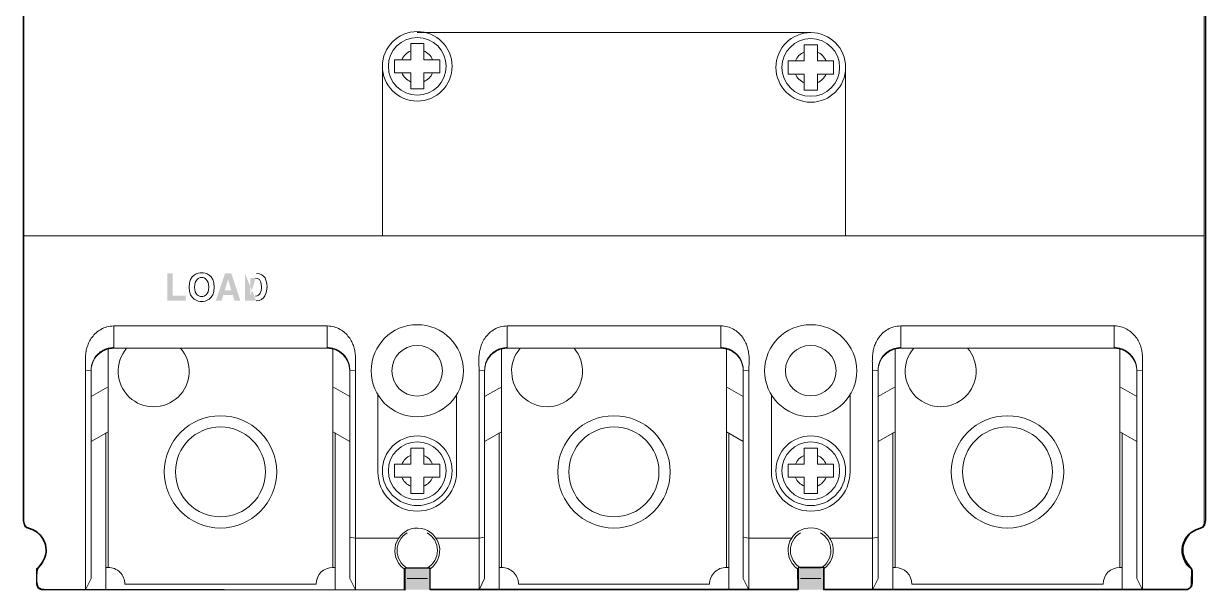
# Model space of a CAD drawing. Header units: millimetres. Extents: x -11 to 1219, y 0 to 1751.
# Drawn here: x 995.2 to 1084.9, y 334.6 to 377.6 of the extents above; entities that cross this region are included whole.
import ezdxf

# ---------------------------------------------------------------- set-up
doc = ezdxf.new("R2010")
doc.units = ezdxf.units.MM
doc.header["$LTSCALE"] = 10
doc.layers.get('0').update_dxf_attribs({"linetype": 'CONTINUOUS'})
doc.layers.add('PDF3_Geometry', color=7, linetype='CONTINUOUS')
doc.layers.add('PDF3_Solid Fills', color=7, linetype='CONTINUOUS')

# ---------------------------------------------------------------- blocks, each defined once
blk = doc.blocks.new('MCCB')
at = {"layer": 'PDF3_Solid Fills', "true_color": 0xffffff, "transparency": 33554559}
h = blk.add_hatch(color=7, dxfattribs=at)
h.paths.add_polyline_path([(0.0015, -3.4427), (0.0015, -3.4586)], flags=0)
h.paths.add_polyline_path([(-0.0114, -3.4721), (-0.6874, -3.4721), (-0.6874, -3.4307), (-0.7357, -3.4307), (-0.7357, -3.4721), (-1.4246, -3.4721), (-1.4246, -3.4321), (-1.4721, -3.4321), (-1.4721, -3.4729), (-2.1481, -3.4721)], flags=0)
h.paths.add_polyline_path([(-2.161, -3.4586), (-2.161, -3.4427)], flags=0)
h.paths.add_polyline_path([(-2.1858, -3.3432), (-2.1858, -0.1286)], flags=0)
h.paths.add_polyline_path([(-2.161, -0.0291), (-2.161, -0.0133)], flags=0)
h.paths.add_polyline_path([(-2.1481, 0.0003), (-1.4721, 0.0011), (-1.4721, -0.0397), (-1.4246, -0.0397), (-1.4246, 0.0003), (-0.7357, 0.0003), (-0.7357, -0.0412), (-0.6874, -0.0412), (-0.6874, 0.0003), (-0.0114, 0.0003)], flags=0)
h.paths.add_polyline_path([(0.0015, -0.0133), (0.0015, -0.0291)], flags=0)
h.paths.add_polyline_path([(0.0263, -0.1286), (0.0263, -3.3432)], flags=0)
at = {"layer": 'PDF3_Solid Fills', "transparency": 33554559}
blk.add_hatch(color=256, dxfattribs=at).paths.add_polyline_path([(-1.9069, -2.9217), (-1.8828, -2.9217), (-1.8828, -2.931), (-1.9171, -2.931), (-1.9171, -2.8798), (-1.9069, -2.8798)])
h = blk.add_hatch(color=256, dxfattribs=at)
h.paths.add_polyline_path([(-1.8155, -2.931), (-1.8262, -2.931), (-1.8088, -2.8798), (-1.7971, -2.8798), (-1.78, -2.931), (-1.791, -2.931), (-1.7942, -2.9205), (-1.8121, -2.9205)], flags=0)
h.paths.add_polyline_path([(-1.8094, -2.9116), (-1.797, -2.9116), (-1.803, -2.8914), (-1.8032, -2.8914)], flags=0)
h = blk.add_hatch(color=256, dxfattribs=at)
h.paths.add_polyline_path([(-1.7715, -2.8798), (-1.75, -2.8798)], flags=0)
h.paths.add_polyline_path([(-1.7504, -2.931), (-1.7715, -2.931), (-1.7715, -2.8798)], flags=0)
h.paths.add_polyline_path([(-1.7615, -2.9222), (-1.7516, -2.9222)], flags=0)
h.paths.add_polyline_path([(-1.7518, -2.8887), (-1.7615, -2.8887), (-1.7615, -2.9222)], flags=0)
at = {"layer": 'PDF3_Geometry', "lineweight": 30}
for points in [[(-2.1858, -3.3432), (-2.1858, -0.1286)], [(0.0263, -0.1286), (0.0263, -3.3432)], [(-2.161, -3.4586), (-2.161, -3.4427)], [(-0.0114, -3.4721), (-0.6874, -3.4721), (-0.6874, -3.4307), (-0.7357, -3.4307), (-0.7357, -3.4721), (-1.4246, -3.4721), (-1.4246, -3.4321), (-1.4721, -3.4321), (-1.4721, -3.4729), (-2.1481, -3.4721)], [(0.0015, -3.4427), (0.0015, -3.4586)]]:
    blk.add_lwpolyline(points, dxfattribs=at)
at = {"layer": 'PDF3_Geometry', "lineweight": 9}
for points in [[(-2.1857, -3.3474), (-2.1857, -0.6629)], [(-0.7124, -2.4287), (-1.449, -2.4287)], [(-1.5143, -2.8096), (-1.5143, -2.4939)], [(-0.6472, -2.8096), (-0.6472, -2.4939)], [(-2.1857, -2.8096), (0.0242, -2.8096)], [(-0.8808, -2.9782), (-0.8808, -3.0201)], [(-2.0278, -3.0215), (-2.0278, -3.4305), (-2.032, -3.4305)], [(-1.6069, -3.4305), (-1.6069, -3.0215)], [(-1.2912, -3.0214), (-1.2912, -3.4305)], [(-0.8703, -3.4305), (-0.8703, -3.0214)], [(-0.5546, -3.0214), (-0.5546, -3.4305)], [(-0.1336, -3.4305), (-0.1336, -3.0214)], [(-1.5648, -3.4726), (-1.5648, -3.0622)], [(-1.3333, -3.4726), (-1.3333, -3.0622)], [(-0.8282, -3.4726), (-0.8282, -3.0622)], [(-0.0916, -3.4726), (-0.0916, -3.0622)], [(-2.0278, -3.1763), (-2.0594, -3.1945)], [(-2.032, -3.4726), (-2.032, -3.1787)], [(-1.5753, -3.1945), (-1.6069, -3.1763)], [(-1.6027, -3.1787), (-1.6027, -3.4726)], [(-1.2912, -3.1763), (-1.3228, -3.1945)], [(-1.2954, -3.4726), (-1.2954, -3.1787)], [(-0.8387, -3.1945), (-0.8703, -3.1763)], [(-0.866, -3.1787), (-0.866, -3.4726)], [(-0.5546, -3.1763), (-0.5861, -3.1945)], [(-0.5588, -3.4726), (-0.5588, -3.1787)], [(-0.102, -3.1945), (-0.1336, -3.1763)], [(-0.1294, -3.1787), (-0.1294, -3.4726)], [(-1.5753, -3.3739), (-1.5648, -3.3756), (-1.484, -3.3756)], [(-1.4141, -3.3756), (-1.3333, -3.3756), (-1.3228, -3.3739)], [(-0.8387, -3.3739), (-0.8282, -3.3756), (-0.7474, -3.3756)], [(-0.6774, -3.3756), (-0.5966, -3.3756), (-0.5861, -3.3739)], [(-2.1615, -3.4621), (-2.1615, -3.4333)], [(-1.4733, -3.4726), (-1.4733, -3.4333)], [(-1.4248, -3.4726), (-1.4248, -3.4333)], [(-2.151, -3.4726), (-1.4733, -3.4726)], [(-1.5753, -3.4515), (-1.5648, -3.4726)], [(-1.468, -3.4515), (-1.4301, -3.4515)], [(-1.4248, -3.4726), (-0.7366, -3.4726)], [(-0.8282, -3.4726), (-0.8387, -3.4515)], [(-0.7313, -3.4515), (-0.6935, -3.4515)], [(-0.0916, -3.4726), (-0.102, -3.4515)]]:
    blk.add_lwpolyline(points, dxfattribs=at)
for points in [[(-0.7366, -3.4726), (-0.737, -3.4333, -0.090366), (-0.7471, -3.4231, -2.416427), (-0.6882, -3.4333), (-0.6882, -3.4726), (-0.0105, -3.4726, 0.411746), (0, -3.4621), (0.0001, -3.4334, -0.658641), (0.0158, -3.3577, 0.358705), (0.0242, -3.3474), (0.0242, -0.6629), (-2.1857, -0.6629)], [(-2.0172, -2.9782, 0.069525), (-2.0299, -2.98, 0.063222), (-2.041, -2.9846, 0.0521), (-2.0503, -2.9912, 0.050907), (-2.0576, -2.9992, 0.047405), (-2.0631, -3.0081)], [(-1.5753, -3.4515), (-1.5753, -3.0622, 0.414194), (-1.6174, -3.0201), (-2.0172, -3.0201), (-2.0172, -2.9782), (-1.6174, -2.9782), (-1.6174, -3.0201)], [(-1.6174, -2.9782, -0.067414), (-1.6046, -2.98, -0.063693), (-1.5935, -2.9846, -0.051812), (-1.5843, -2.9912, -0.039186), (-1.5769, -2.9992, -0.039165), (-1.5715, -3.0082, -0.03675), (-1.5677, -3.0175, -0.034769), (-1.5656, -3.0267, -0.030363), (-1.5645, -3.0357, -0.019733), (-1.5643, -3.0447, -0.003526), (-1.5646, -3.0534, 0.008317), (-1.5648, -3.0622), (-1.5753, -3.0608, 0.047006), (-1.5761, -3.0527, 0.05611), (-1.5785, -3.0448, 0.098264), (-1.5876, -3.0312, 0.048858), (-1.5939, -3.0259, 0.043041), (-1.6013, -3.022, 0.046617), (-1.6092, -3.0196, 0.052522), (-1.6174, -3.0188)], [(-1.304, -3.0258, 0.044246), (-1.3104, -3.0311, 0.044113), (-1.3157, -3.0375, 0.046339), (-1.3196, -3.0448, 0.044902), (-1.3219, -3.0526, 0.05044), (-1.3227, -3.0608), (-1.3333, -3.0622, 0.005952), (-1.3334, -3.0533, -0.004637), (-1.3337, -3.0445, -0.015278), (-1.3334, -3.0356, -0.024227), (-1.3324, -3.0266, -0.036082), (-1.3302, -3.0175, -0.037481), (-1.3266, -3.0083, -0.044109), (-1.3212, -2.9994, -0.047696), (-1.3139, -2.9914, -0.054136), (-1.3047, -2.9847, -0.059861), (-1.2936, -2.98, -0.066747), (-1.2806, -2.9782), (-1.2806, -3.0201), (-0.8808, -3.0201, -0.414551), (-0.8387, -3.0622), (-0.8387, -3.4515)], [(-0.8387, -3.0608), (-0.8282, -3.0622, -0.00825), (-0.828, -3.0533, 0.009282), (-0.8277, -3.0443, 0.019634), (-0.8279, -3.0354, 0.030533), (-0.829, -3.0264, 0.033565), (-0.8312, -3.0172, 0.037561), (-0.8349, -3.0081, 0.041998), (-0.8404, -2.9992, 0.047547), (-0.8478, -2.9911, 0.055886), (-0.8571, -2.9845, 0.059105), (-0.8682, -2.9799, 0.067048), (-0.8808, -2.9782), (-1.2806, -2.9782)], [(-0.1441, -3.0201), (-0.1441, -2.9782), (-0.544, -2.9782, 0.066888), (-0.5569, -2.98, 0.061325), (-0.5681, -2.9847, 0.055598), (-0.5773, -2.9914, 0.047621), (-0.5845, -2.9994, 0.041525), (-0.59, -3.0083, 0.037482), (-0.5936, -3.0175, 0.031772), (-0.5958, -3.0266, 0.024231), (-0.5968, -3.0356, 0.01528), (-0.5971, -3.0445, 0.005809), (-0.5968, -3.0533)], [(-0.102, -3.4515), (-0.102, -3.0622, 0.414193), (-0.1441, -3.0201), (-0.544, -3.0201), (-0.544, -2.9782)], [(-0.1205, -2.9845, 0.060757), (-0.1316, -2.9799, 0.067189), (-0.1441, -2.9782)], [(-0.0911, -3.0443, 0.017286), (-0.0913, -3.0354, 0.031674), (-0.0924, -3.0264, 0.038946), (-0.0946, -3.0172, 0.044419), (-0.0983, -3.0081, 0.043779), (-0.1037, -2.9992, 0.046237), (-0.1112, -2.9911)], [(-2.0667, -3.0171, 0.036123), (-2.0689, -3.0262, 0.026853), (-2.0701, -3.0352, 0.015247), (-2.0703, -3.0442, 0.003624), (-2.0701, -3.0532)], [(-2.0172, -3.0188, 0.052215), (-2.0255, -3.0196, 0.048099), (-2.0333, -3.022, 0.051474), (-2.0406, -3.0258, 0.043443), (-2.047, -3.0311, 0.094984), (-2.0562, -3.0448, 0.046177), (-2.0585, -3.0526, 0.051699), (-2.0593, -3.0608), (-2.0699, -3.0622), (-2.0699, -3.4726), (-2.0594, -3.4515), (-2.0594, -3.0622, -0.414415), (-2.0172, -3.0201)], [(-1.2806, -3.0201, 0.414415), (-1.3228, -3.0622), (-1.3228, -3.4515), (-1.3333, -3.4726)], [(-1.2806, -3.0188, 0.051915), (-1.2888, -3.0196, 0.047733), (-1.2967, -3.022)], [(-0.8395, -3.0527, 0.054897), (-0.8419, -3.0448, 0.049749), (-0.8458, -3.0375, 0.050711), (-0.851, -3.0312, 0.048739), (-0.8573, -3.0259, 0.044291), (-0.8647, -3.022, 0.048421), (-0.8726, -3.0196, 0.052474), (-0.8808, -3.0188)], [(-0.579, -3.0375, 0.050834), (-0.5829, -3.0448, 0.048494), (-0.5853, -3.0526, 0.050455), (-0.5861, -3.0608), (-0.5966, -3.0622), (-0.5966, -3.4726), (-0.5861, -3.4515), (-0.5861, -3.0622, -0.414496), (-0.544, -3.0201)], [(-0.544, -3.0188, 0.052568), (-0.5522, -3.0196, 0.097608), (-0.567, -3.0257, 0.043506), (-0.5738, -3.0311)], [(-0.1023, -3.0566, 0.025515), (-0.1029, -3.0527, 0.048836), (-0.1053, -3.0448, 0.044266), (-0.1092, -3.0375, 0.053539), (-0.1144, -3.0312, 0.053708), (-0.1207, -3.0259, 0.043697), (-0.128, -3.022, 0.047415), (-0.1359, -3.0196, 0.051829), (-0.1441, -3.0188)], [(-0.0914, -3.0533, 0.00825), (-0.0916, -3.0622), (-0.1021, -3.0608)], [(-2.0594, -3.1103), (-2.0331, -3.0952, -0.136261), (-2.0279, -3.0938)], [(-1.6068, -3.0938, -0.134263), (-1.6015, -3.0952), (-1.5753, -3.1103)], [(-1.3228, -3.1103), (-1.2965, -3.0952, -0.133594), (-1.2913, -3.0938)], [(-0.8701, -3.0938, -0.135421), (-0.8649, -3.0952), (-0.8387, -3.1103)], [(-0.5861, -3.1103), (-0.5599, -3.0952, -0.137426), (-0.5546, -3.0938)], [(-0.1335, -3.0938, -0.134582), (-0.1283, -3.0952), (-0.102, -3.1103)], [(-1.3754, -3.1071), (-1.3754, -3.2516, -0.999627), (-1.5227, -3.2516), (-1.5227, -3.1071)], [(-0.6387, -3.1071), (-0.6387, -3.2516, -0.999707), (-0.786, -3.2516), (-0.786, -3.1071)], [(-1.468, -3.3661, 0.576076), (-1.468, -3.4316), (-1.4301, -3.4316, 0.578487), (-1.4302, -3.366)], [(-0.7317, -3.3661, 0.57678), (-0.7313, -3.4316), (-0.6935, -3.4316, 0.578134), (-0.6939, -3.366)], [(-2.0278, -3.4305, -0.414504), (-1.9962, -3.4621), (-1.6384, -3.4621, -0.414191), (-1.6069, -3.4305), (-1.6027, -3.4305)], [(-1.2954, -3.4305), (-1.2912, -3.4305, -0.414266), (-1.2596, -3.4621), (-0.9018, -3.4621, -0.414299), (-0.8703, -3.4305), (-0.866, -3.4305)], [(-0.5588, -3.4305), (-0.5546, -3.4305, -0.414175), (-0.523, -3.4621), (-0.1652, -3.4621, -0.414192), (-0.1336, -3.4305), (-0.1294, -3.4305)]]:
    blk.add_lwpolyline(points, format="xyb", dxfattribs=at)
for points in [[(-1.449, -2.4377, 0.414066), (-1.5031, -2.4918, 0.414066), (-1.449, -2.5459, 0.414012), (-1.3949, -2.4918, 0.414012)], [(-0.7123, -2.4399, 0.414109), (-0.7664, -2.4939, 0.414066), (-0.7123, -2.548, 0.414119), (-0.6583, -2.4939, 0.414162)], [(-1.449, -3.1954, 0.414162), (-1.5031, -3.2495, 0.413969), (-1.449, -3.3036, 0.413916), (-1.3949, -3.2495, 0.414109)], [(-0.7123, -3.1954, 0.414109), (-0.7664, -3.2495, 0.413916), (-0.7123, -3.3036, 0.413969), (-0.6583, -3.2495, 0.414162)]]:
    blk.add_lwpolyline(points, format="xyb", close=True, dxfattribs=at)
for points in [[(-1.4367, -2.5206), (-1.4367, -2.5041), (-1.4202, -2.5041), (-1.4064, -2.5041), (-1.4064, -2.4795), (-1.4202, -2.4795), (-1.4367, -2.4795), (-1.4367, -2.463), (-1.4367, -2.4492), (-1.4613, -2.4492), (-1.4613, -2.463), (-1.4613, -2.4795), (-1.4778, -2.4795), (-1.4916, -2.4795), (-1.4916, -2.5041), (-1.4778, -2.5041), (-1.4613, -2.5041), (-1.4613, -2.5206), (-1.4613, -2.5343), (-1.4367, -2.5343)], [(-0.7, -2.5228), (-0.7, -2.5063), (-0.6835, -2.5063), (-0.6698, -2.5063), (-0.6698, -2.4816), (-0.6835, -2.4816), (-0.7, -2.4816), (-0.7, -2.4651), (-0.7, -2.4514), (-0.7247, -2.4514), (-0.7247, -2.4651), (-0.7247, -2.4816), (-0.7412, -2.4816), (-0.7549, -2.4816), (-0.7549, -2.5063), (-0.7412, -2.5063), (-0.7247, -2.5063), (-0.7247, -2.5228), (-0.7247, -2.5365), (-0.7, -2.5365)], [(-1.4367, -3.2783), (-1.4367, -3.2618), (-1.4202, -3.2618), (-1.4064, -3.2618), (-1.4064, -3.2372), (-1.4202, -3.2372), (-1.4367, -3.2372), (-1.4367, -3.2207), (-1.4367, -3.207), (-1.4613, -3.207), (-1.4613, -3.2207), (-1.4613, -3.2372), (-1.4778, -3.2372), (-1.4916, -3.2372), (-1.4916, -3.2618), (-1.4778, -3.2618), (-1.4613, -3.2618), (-1.4613, -3.2783), (-1.4613, -3.2921), (-1.4367, -3.2921)], [(-0.7, -3.2783), (-0.7, -3.2618), (-0.6835, -3.2618), (-0.6698, -3.2618), (-0.6698, -3.2372), (-0.6835, -3.2372), (-0.7, -3.2372), (-0.7, -3.2207), (-0.7, -3.207), (-0.7247, -3.207), (-0.7247, -3.2207), (-0.7247, -3.2372), (-0.7412, -3.2372), (-0.7549, -3.2372), (-0.7549, -3.2618), (-0.7412, -3.2618), (-0.7247, -3.2618), (-0.7247, -3.2783), (-0.7247, -3.2921), (-0.7, -3.2921)]]:
    blk.add_lwpolyline(points, close=True, dxfattribs=at)
for centre, radius in [((-1.449, -2.4918), 0.0652), ((-0.7123, -2.4939), 0.0652), ((-1.449, -3.0622), 0.0863), ((-0.7124, -3.0622), 0.0863), ((-1.4491, -3.0622), 0.0474), ((-0.7124, -3.0621), 0.0473), ((-1.8173, -3.2516), 0.1052), ((-1.0807, -3.2516), 0.1052), ((-0.3441, -3.2516), 0.1052), ((-1.8174, -3.2516), 0.0842), ((-1.449, -3.2495), 0.0652), ((-1.0808, -3.2516), 0.0842), ((-0.7123, -3.2495), 0.0652), ((-0.3441, -3.2516), 0.0842)]:
    blk.add_circle(centre, radius, dxfattribs=at)
for centre, radius, start, end in [((-1.4489, -2.4918), 0.0314, 113.2522, 156.7961), ((-1.4491, -2.4918), 0.0314, 23.2039, 66.7478), ((-0.7122, -2.494), 0.0315, 113.2388, 156.7129), ((-0.7125, -2.494), 0.0315, 23.2889, 66.7111), ((-1.4489, -2.4917), 0.0315, 203.1888, 246.7148), ((-1.4491, -2.4917), 0.0315, 293.2852, 336.8112), ((-0.7122, -2.4938), 0.0315, 203.2218, 246.73), ((-0.7125, -2.4938), 0.0315, 293.3201, 336.7763), ((-1.9424, -3.0632), 0.0665, 139.5091, 40.5475), ((-1.2059, -3.0632), 0.0664, 139.428, 40.5963), ((-0.4692, -3.0632), 0.0664, 139.4496, 40.6934), ((-1.449, -3.2495), 0.0314, 113.2191, 156.7809), ((-1.4491, -3.2495), 0.0314, 23.2191, 66.7809), ((-0.7123, -3.2496), 0.0314, 113.2039, 156.7478), ((-0.7124, -3.2496), 0.0315, 23.254, 66.746), ((-1.449, -3.2495), 0.0314, 203.1842, 246.8158), ((-1.449, -3.2495), 0.0314, 293.1842, 336.8158), ((-0.7123, -3.2495), 0.0314, 203.2173, 246.831), ((-0.7124, -3.2495), 0.0314, 293.2191, 336.7809), ((-2.1753, -3.3475), 0.0104, 179.578, 258.9256), ((-2.1856, -3.3989), 0.042, 305.0373, 78.4244), ((-1.4489, -3.3989), 0.042, 305.0257, 215.119), ((-1.4505, -3.4003), 0.0401, 214.6213, 235.3784), ((-2.151, -3.462), 0.0105, 180.3116, 270.0674)]:
    blk.add_arc(centre, radius, start, end, dxfattribs=at)
for points in [[(-1.8759, -2.9054), (-1.8759, -2.8814), (-1.8589, -2.8785), (-1.8525, -2.8785)], [(-1.8525, -2.8875), (-1.858, -2.8875), (-1.8657, -2.8911), (-1.8657, -2.9054)], [(-1.8525, -2.8785), (-1.8461, -2.8785), (-1.8292, -2.8814), (-1.8292, -2.9054)], [(-1.8393, -2.9054), (-1.8393, -2.8911), (-1.847, -2.8875), (-1.8525, -2.8875)], [(-1.7406, -2.905), (-1.7406, -2.8899), (-1.7474, -2.8887), (-1.7518, -2.8887)], [(-1.75, -2.8798), (-1.7336, -2.8798), (-1.7302, -2.8945), (-1.7302, -2.9042)], [(-1.8525, -2.9324), (-1.8589, -2.9324), (-1.8759, -2.9294), (-1.8759, -2.9054)], [(-1.8657, -2.9054), (-1.8657, -2.9197), (-1.858, -2.9233), (-1.8525, -2.9233)], [(-1.8292, -2.9054), (-1.8292, -2.9294), (-1.8461, -2.9324), (-1.8525, -2.9324)], [(-1.8525, -2.9233), (-1.847, -2.9233), (-1.8393, -2.9197), (-1.8393, -2.9054)], [(-1.7516, -2.9222), (-1.7434, -2.9222), (-1.7406, -2.9134), (-1.7406, -2.905)], [(-1.7302, -2.9042), (-1.7302, -2.9152), (-1.7344, -2.931), (-1.7504, -2.931)], [(-0.1205, -2.9845), (-0.1171, -2.9863), (-0.1141, -2.9886), (-0.1112, -2.9911)], [(-2.0667, -3.0171), (-2.0657, -3.014), (-2.0645, -3.0109), (-2.0631, -3.0081)], [(-1.2967, -3.022), (-1.2993, -3.023), (-1.3017, -3.0243), (-1.304, -3.0258)], [(-0.8389, -3.0566), (-0.839, -3.0553), (-0.8392, -3.054), (-0.8395, -3.0527)], [(-0.5738, -3.0311), (-0.5757, -3.0331), (-0.5776, -3.0352), (-0.579, -3.0375)], [(-0.0911, -3.0443), (-0.0911, -3.0473), (-0.0913, -3.0502), (-0.0914, -3.0533)], [(-2.0699, -3.0622), (-2.0699, -3.0592), (-2.07, -3.0562), (-2.0701, -3.0532)], [(-1.3228, -3.0608), (-1.3228, -3.061), (-1.3228, -3.0612), (-1.3228, -3.0613)], [(-0.8387, -3.0608), (-0.8387, -3.0595), (-0.8388, -3.0581), (-0.8389, -3.0566)], [(-0.8387, -3.0613), (-0.8387, -3.0612), (-0.8387, -3.061), (-0.8387, -3.0608)], [(-0.5966, -3.0622), (-0.5966, -3.0592), (-0.5968, -3.0563), (-0.5968, -3.0533)], [(-0.5861, -3.0608), (-0.5861, -3.061), (-0.5861, -3.0612), (-0.5861, -3.0613)], [(-0.102, -3.0608), (-0.102, -3.0595), (-0.1022, -3.0581), (-0.1023, -3.0566)], [(-0.102, -3.0613), (-0.102, -3.0612), (-0.102, -3.061), (-0.102, -3.0608)]]:
    blk.add_open_spline(points, degree=3, dxfattribs=at)
at = {"layer": 'PDF3_Geometry', "lineweight": 35}
for points in [[(-2.1768, -3.3568), (-2.1768, -3.3568), (-2.1858, -3.3568), (-2.1858, -3.3432)], [(-2.1436, -3.3982), (-2.1436, -3.3854), (-2.1511, -3.3643), (-2.1768, -3.3568)], [(0.0173, -3.3568), (-0.0084, -3.3643), (-0.016, -3.3854), (-0.016, -3.3982)], [(0.0263, -3.3432), (0.0263, -3.3568), (0.0173, -3.3568), (0.0173, -3.3568)], [(-2.1564, -3.4283), (-2.1504, -3.4224), (-2.1436, -3.411), (-2.1436, -3.3982)], [(-0.016, -3.3982), (-0.016, -3.411), (-0.0092, -3.4224), (-0.0031, -3.4283)], [(-2.161, -3.4427), (-2.161, -3.4427), (-2.1625, -3.4344), (-2.1564, -3.4283)], [(-0.0031, -3.4283), (0.0029, -3.4344), (0.0015, -3.4427), (0.0015, -3.4427)], [(-2.1481, -3.4721), (-2.1481, -3.4721), (-2.161, -3.4736), (-2.161, -3.4586)], [(0.0015, -3.4586), (0.0015, -3.4736), (-0.0114, -3.4721), (-0.0114, -3.4721)]]:
    blk.add_open_spline(points, degree=3, dxfattribs=at)
at = {"layer": 'PDF3_Geometry', "lineweight": 30}
for points in [[(-2.1768, -3.3568), (-2.1768, -3.3568), (-2.1858, -3.3568), (-2.1858, -3.3432)], [(-2.1436, -3.3982), (-2.1436, -3.3854), (-2.1511, -3.3643), (-2.1768, -3.3568)], [(0.0173, -3.3568), (-0.0084, -3.3643), (-0.016, -3.3854), (-0.016, -3.3982)], [(0.0263, -3.3432), (0.0263, -3.3568), (0.0173, -3.3568), (0.0173, -3.3568)], [(-2.1564, -3.4283), (-2.1504, -3.4224), (-2.1436, -3.411), (-2.1436, -3.3982)], [(-0.016, -3.3982), (-0.016, -3.411), (-0.0092, -3.4224), (-0.0031, -3.4283)], [(-2.161, -3.4427), (-2.161, -3.4427), (-2.1625, -3.4344), (-2.1564, -3.4283)], [(-0.0031, -3.4283), (0.0029, -3.4344), (0.0015, -3.4427), (0.0015, -3.4427)], [(-2.1481, -3.4721), (-2.1481, -3.4721), (-2.161, -3.4736), (-2.161, -3.4586)], [(0.0015, -3.4586), (0.0015, -3.4736), (-0.0114, -3.4721), (-0.0114, -3.4721)]]:
    blk.add_open_spline(points, degree=3, dxfattribs=at)

msp = doc.modelspace()

# ---------------------------------------------------------------- block references
at = {"xscale": 40.55841776033333, "yscale": 40.55841776033333, "zscale": 40.55841776033333}
msp.add_blockref('MCCB', (1083.852, 475.461), dxfattribs=at)

doc.saveas('drawing.dxf')
